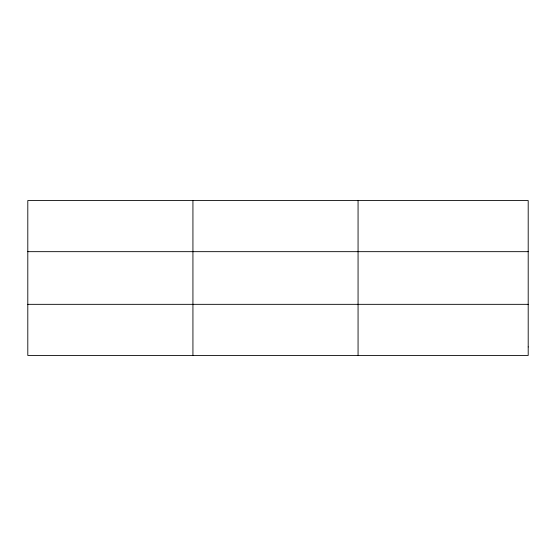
<?xml version="1.0" encoding="UTF-8"?>
<svg xmlns="http://www.w3.org/2000/svg" width="556" height="556" viewBox="0 0 556 556"><rect width="100%" height="100%" fill="white"/><g stroke="black" fill="none" stroke-linecap="round" stroke-linejoin="round"><path stroke-width="0.83" d="M192.932 200.542L192.932 355.458M358.064 200.542L358.064 355.458M27.8 251.666L528.2 251.666M27.8 304.334L528.2 304.334M528.2 346.937L528.2 355.458L27.8 355.458L27.8 200.542L528.2 200.542L528.2 346.937"/></g></svg>
